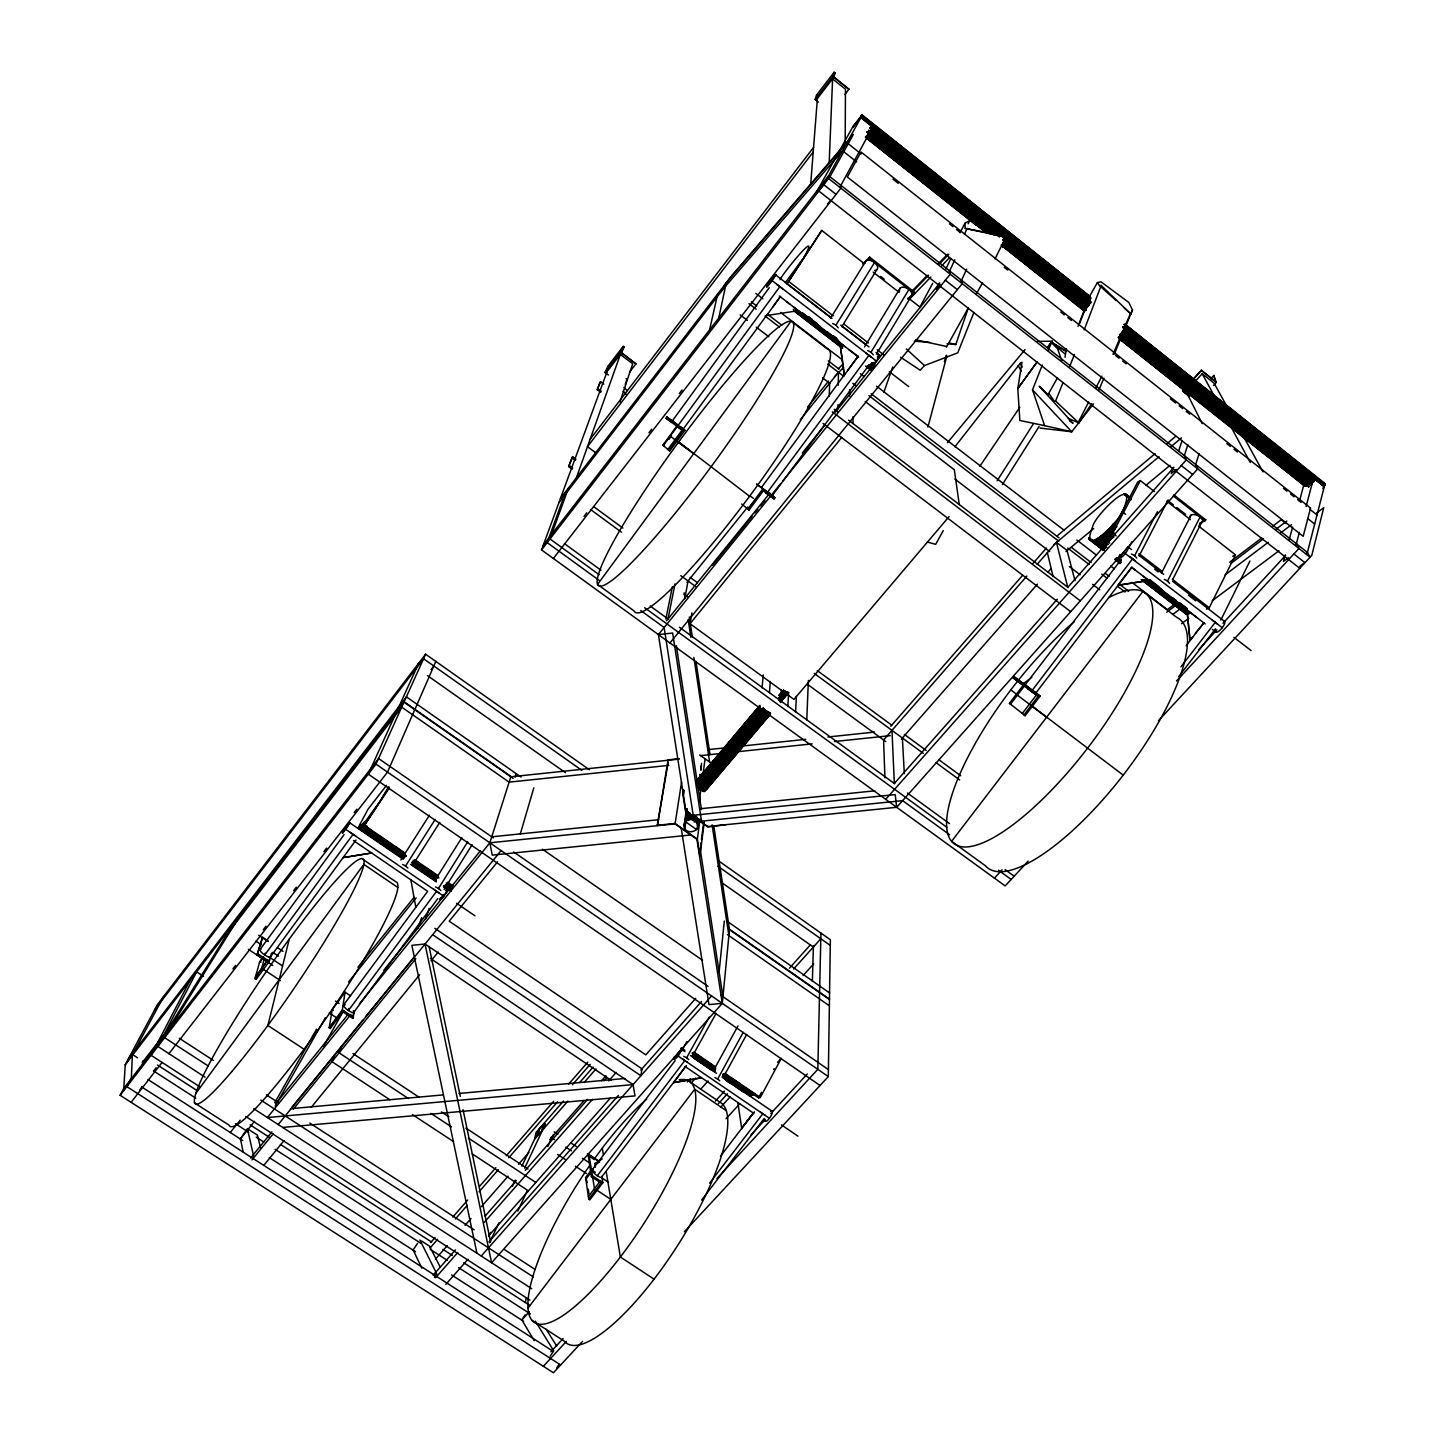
<?xml version="1.0" encoding="UTF-8"?>
<svg xmlns="http://www.w3.org/2000/svg" width="1445" height="1445" viewBox="0 0 1445 1445"><rect width="100%" height="100%" fill="white"/><g stroke="black" fill="none" stroke-linecap="round" stroke-linejoin="round"><path stroke-width="1.5" d="M1124.21 324.457L1324.794 484.599L1125.222 324.475M684.099 825.51C684.045 819.152 693.419 817.256 696.743 822.205C703.173 831.453 684.262 836.42 684.099 825.51L686.483 808.929M845.199 142.531L845.451 89.193L832.591 78.933L829.159 163.375M1123.686 508.748C1121.898 519.243 1078.295 562.575 1092.727 526.413C1094.389 516.425 1137.359 472.533 1124.156 507.827M684.388 1231.718L828.31 1076.579L830.369 939.738L718.147 860.57M840.9 185.339L840.864 188.175L553.363 558.474M837.937 408.953L837.992 404.636M838.263 385.219L838.443 372.286L800.277 419.772M142.585 1065.308L142.658 1061.082M820.941 933.091L817.816 1069.318L716.919 1178.542M812.397 981.299L813.39 945.807M829.267 396.382L829.629 383.25M1324.866 484.111L1124.246 324.186M828.653 175.712L828.545 178.476L1310.055 557.228L1307.418 552.423L828.653 175.712L543.266 545.253M806.78 719.845L808.369 680.396M795.599 711.717L796.394 696.49M787.814 706.605L788.609 693.437M819.008 188.211L818.827 191.047L1299.777 568.318M415.763 907.099L410.868 879.861M965.224 228.4L1006.244 236.276L1006.172 237.287L965.224 228.4L964.899 223.325L970.047 220.326L968.114 223.776M780.661 700.843L781.402 690.078M769.426 692.679L770.311 681.498M810.627 184.87L817.4 98.657M762.075 687.874L763.213 674.941M719.122 971.817L724.306 921.025M701.06 842.616L699.922 855.693L704.257 822.205M701.439 839.708L703.462 824.083M699.922 855.693L697.357 839.13L700.012 819.279M697.194 825.221L698.043 819.008M697.285 828.599L698.242 819.496M697.411 828.364L698.856 819.008M350.557 995.84L345.066 992.191L332.205 1009.603L329.189 1027.72L330.327 1028.461L342.7 1011.699L352.833 1018.418L353.754 1011.717M352.833 1018.418L354.531 1010.651M696.49 816.913L695.894 821.266L696.382 816.822M696.201 821.573L696.598 817.021M696.49 821.88L696.887 817.31M699.199 802.047L701.259 786.929M702.74 776.128L705.106 758.824M696.743 822.205L697.176 817.617M697.122 823.415L697.718 819.044M694.756 820.435L695.352 816.082M694.991 820.579L695.479 816.154M695.352 820.832L695.713 816.299M695.677 821.085L696.057 816.551M692.462 819.532L693.076 815.179L692.751 819.604M693.166 819.712L693.51 815.287M693.456 819.821L693.925 815.413M693.726 819.911L694.196 815.504M699.47 778.584L700.084 774.231L699.615 778.638M700.699 769.878L701.602 763.339M693.853 819.965L694.467 815.612M701.078 770.04L701.421 765.579M690.584 819.369L691.198 815.016M690.873 819.369L691.342 815.016M691.162 819.369L691.631 815.016M691.451 819.387L691.92 815.034M691.884 819.441L692.209 815.052M692.643 815.106L692.173 819.478L692.932 815.161M688.868 819.622L689.536 813.174M689.139 819.55L689.951 813.065M689.428 819.496L689.915 815.179M689.861 819.423L690.186 815.124M690.15 819.387L690.62 815.052M690.439 819.369L690.909 815.034M348.715 1008.61L348.444 1010.489L436.553 891.294M686.592 820.724L687.964 811.927M686.808 820.561L688.308 811.693L687.17 820.327M687.802 820.019L688.488 813.607M688.055 819.893L688.868 813.427M688.452 819.748L689.139 813.318M684.406 827.335L686.772 809.074M684.659 827.967L687.242 808.875M684.894 828.455L687.206 810.464M686.05 821.157L687.531 812.271M686.375 820.886L687.748 812.09M329.189 1027.72L342.357 1009.892L345.066 992.191M684.063 790.325L683.395 794.75L683.539 789.963M697.357 839.13L675.14 823.451L681.588 782.016M336.504 1020.08L336.848 1017.966L329.334 1012.999M1065.019 357.24L1066.428 348.715M330.327 1028.461L330.67 1026.329M668.186 762.382L657.331 825.691L668.06 759.853L678.861 758.715M949.13 516.533L793.955 699.416L690.024 623.716L691.902 612.879M684.804 598.609L688.055 580.962M342.971 857.68L371.889 852.947L345.192 857.318M439.948 899.494L443.669 894.473L443.633 896.135L345.825 829.43L349.798 822.638L342.447 833.241L349.853 822.855L403.209 859.287M668.023 618.948L674.996 583.943M665.874 618.966L672.34 586.851M525.402 1302.216L526.269 1297.935M1324.794 484.599L1307.021 553.941M718.743 318.026L726.311 282.66L846.951 142.73L861.094 153.929M541.658 1131.074L543.103 1124.427M724.198 287.681L724.884 284.539M538.281 1134.957L539.726 1128.292M709.585 329.875L717.695 293.895M862.159 115.13L861.654 116.25L1090.487 298.627M852.749 127.142L861.924 114.968M289.199 939.286L267.867 1025.462L304.082 1049.251M833.928 77.019L848.974 89.337L832.898 76.513L834.108 72.25L835.065 73.009L833.928 77.019L816.226 100.012M1295.966 545.253L1299.344 532.338M1306.117 506.509L1314.011 476.362M1285.183 555.006L1283.467 561.473L1288.579 557.662M1289.175 539.96L1292.607 527.064M1299.452 501.27L1304.022 484.075M927.943 426.979L946.89 355.94M263.405 956.626L259.775 961.593L254.952 978.662L256.108 979.421L269.294 961.413L271.534 953.068M254.952 978.662L267.885 959.769L255.53 976.657M261.148 970.209L264.399 958.487M264.76 954.946L265.248 953.194M256.108 979.421L257.896 973.009M267.361 961.738L257.047 954.892L262.593 937.299L268.174 941.02M257.047 954.892L262.593 937.299M520.326 833.891L533.837 787.778M944.362 361.629L946.276 355.181M1125.529 327.04L1324.433 485.773L1125.763 326.498M818.376 102.071L815.179 99.524L816.515 95.117L834.108 72.25M515.088 777.193L516.19 773.653M1195.828 464.008L1199.115 453.622M1324.631 485.249L1125.655 326.769M1184.503 455.103L1187.844 444.753M1173.322 467.349L1171.299 473.563L1176.23 469.499M1178.723 450.804L1182.1 440.472M620.031 401.818L632.693 363.743L620.357 354.477L576.429 477.699M625.251 384.533L627.004 379.24L626.064 378.536M947.017 343.802L955.759 344.524L968.15 308.453M425.516 918.677L429.147 908.363M883.798 392.48L892.721 367.012M1324.559 485.448L1125.583 326.949M417.966 927.997L421.651 917.629M568.427 488.121L550.003 538.967L599.151 574.677M342.393 833.024L346.403 826.45M565.754 491.589L547.185 542.634L599.368 580.511M1028.154 861.13L1005.16 885.911L541.55 549.913L607.008 371.817M572.166 469.155L568.644 466.554L571.913 457.776L572.672 456.783L575.941 459.203M600.759 392.281L597.255 389.662L599.874 382.582L600.56 381.679L603.829 384.117M568.644 466.554L572.672 456.783M597.255 389.662L600.56 381.679M1084.202 329.839L1101.18 285.424L1130.875 313.998L1124.282 308.02M1078.078 326.371L1086.73 303.414M1089.097 297.164L1097.405 282.552L1101.018 281.829L1128.87 302.511L1132.465 309.971L1130.875 313.998M341.67 1046.126L339.105 1052.863L408.429 1098.543M334.536 1054.904L331.935 1061.66L389.951 1099.808M1093.468 403.877L1071.756 431.766L1044.627 425.661L1032.507 389.879L1042.315 364.989M1048.04 350.485L1052.249 341.164L1037.366 341.417M973.948 312.373L957.764 352.815L924.493 365.585L920.212 370.227L900.578 357.222M1114.294 354.17L1132.465 309.971M1078.873 325.125L1084.635 310.82M1091.77 403.516L1078.855 422.933L1055.572 401.042L1062.978 382.817M1069.571 366.596L1074.502 354.44M1322.861 488.555L1324.433 485.773M621.639 352.67L635.963 363.923L620.555 352.327L623.192 346.385L624.114 347.071L621.639 352.67L606.123 372.81M1113.029 354.314L1130.712 312.915M1324.342 485.972L1125.402 327.347M1098.742 390.204L1103.926 378.193M414.769 709.639L387.513 772.118L168.866 1053.748M414.95 709.351L435.848 661.431M388.434 786.875L380.956 799.898M582.588 1341.321L553.435 1372.75L120.134 1095.292L376.007 764.17L403.968 702.107L513.101 778.385M425.607 654.206L157.613 1004.329L125.173 1064.839L404.166 701.8L425.607 654.206L589.343 769.715M608.435 375.05L605.021 372.485L607.767 366.416L623.192 346.385M1002.505 247.456L1005.07 241.767M396.652 711.608L368.294 774.159L820.056 1085.484M396.851 711.319L418.616 663.345M1324.252 486.206L1125.24 327.654M1006.244 236.276L995.009 258.854M964.429 234.289L967.157 228.382M961.033 281.414L966.687 269.131M517.78 1211.091L527.172 1190.915M547.836 1146.535L553.471 1134.433M489.584 1242.7L499.049 1222.56M524.643 1168.156L545.487 1123.831L539.906 1127.913L521.898 1166.097M949.112 272.021L954.838 259.793M488.735 1236.432L490.614 1232.422M512.415 1186.2L515.269 1180.168M939.196 283.274L936.306 289.379L940.803 284.773M945.915 269.005L950.702 258.818M774.177 1068.632L773.725 1069.535M1220.862 620.049L1249.925 561.003M1206.43 609.122L1209.248 607.767L1235.493 554.844L1198.501 525.962M434.096 1275.646L435.902 1272.106M1172.888 579.138L1201.337 523.054M1199.404 524.101L1205.78 519.857L1173.864 494.894M230.098 930.345L233.078 924.457M233.313 926.155L236.294 920.284M1167.47 581.161L1200.109 516.949M229.611 928.972L226.612 934.861L401.71 707.129L509.128 782.142L668.854 765.38M1078.512 421.904L1088.663 402.017M1095.762 388.109L1101.867 376.188M1161.473 573.123L1191.113 515.088M960.058 232.753L964.899 223.325M168.126 1031.007L164.658 1037.709L208.152 1065.922M1139.148 555.891L1168.102 499.916M1134.578 555.783L1157.427 511.729M190.09 980.306L151.057 1055.284L200.295 1087.11M982.582 282.696L976.097 294.365M1128.671 547.799L1131.796 541.821M130.465 1079.74L126.835 1086.604L560.66 1364.965M1140.34 480.589L1137.667 482.178L1110.013 534.704L1112.668 533.205L1140.34 480.589L1154.447 491.589M120.134 1095.292L123.782 1088.392L378.554 758.535L493.323 837.901M131.441 1056.674L163.664 996.418M723.186 1073.761L758.517 1097.893L761.533 1092.312M758.517 1097.893L760.305 1097.477L781.33 1058.336M920.14 306.629L932.675 283.328M840.267 186.477L873.448 125.679M717.641 1079.09L743.2 1032.398M723.313 1077.247L746.65 1034.53M713.505 1070.546L738.016 1025.896M943.278 530.586L935.674 544.332L927.401 542.074M835.318 159.058L839.762 151.075M823.686 184.653L861.635 116.268L853.236 126.04L815.179 194.461L823.686 184.653L835.987 194.316M686.574 1057.903L709.278 1017.081M692.39 1056.132L716.088 1013.451M681.444 1051.328L686.845 1041.628M1069.282 420.802L1073.039 423.277L1039.298 386.212L1048.004 394.666L1057.487 377.777M323.536 1046.324L343.44 1010.958M853.02 127.305L861.599 116.323M274.749 1102.698L316.545 1029.183M275.146 1106.111L325.269 1017.822M861.509 116.503L1090.397 298.826M946.457 347.143L968.367 307.857M726.311 282.66L721.723 290.662L842.525 150.713L856.668 161.912M908.562 298.176L907.912 299.241L915.046 292.613L869.673 257.156L862.737 263.983L863.387 262.918M876.374 354.188L911.163 296.478M870.92 352.363L908.959 289.433M864.489 346.945L900.271 287.97M861.166 117.063L1090.054 299.512M841.821 326.66L876.844 269.673M835.842 325.306L874.514 262.52M830.658 318.045L865.862 261.111M869.673 257.156L869.023 258.221L914.414 293.696M803.691 257.589C823.054 223.776 781.51 274.839 780.101 279.662M438.413 888.567L467.71 841.821M444.139 889.47L472.136 844.693M434.909 880.511L461.858 837.612M860.913 117.46L1089.945 299.729M831.001 317.774L787.055 283.852L821.735 230.405L864.056 263.442M1002.36 484.581L1039.081 426.51M412.548 865.23L439.768 822.368M787.055 283.852L821.735 230.405M400.879 859.956L429.418 815.233M405.503 866.097L435.198 819.405M997.14 480.788L1033.175 424.144M803.131 258.474L785.285 282.75M389.229 787.2L363.67 826.486L389.03 788.392M380.378 800.801L366.037 820.525L358.053 827.985L401.006 857.102M556.74 1367.927L559.089 1364.405M550.184 1356.187L553.724 1350.894L535.336 1321.127M525.131 1314.932L521.808 1319.863L534.235 1340.671M417.623 1243.26L413.125 1249.907L421.85 1268.222M979.836 466.283L1019.773 407.346M434.403 1277.452L436.805 1273.912L419.881 1239.936M139.713 1090.09L142.242 1086.477M770.311 280.601C756.241 303.089 788.464 258.98 770.311 280.601L772.172 280.691L876.501 361.124L875.273 360.835M1037.131 361.81L1017.804 388.56L1019.845 420.459L1044.627 425.661M1047.444 347.541L1051.31 342.176L1066.121 351.334L1051.328 342.176L1057.632 348.877L1061.732 360.636M1036.354 363.038L1017.804 388.56L1021.958 362.207L1020.387 363.201L954.928 446.758M1048.275 346.619L1052.249 341.164M259.937 949.672L344.073 834.632M264.742 955L353.05 834.343M259.414 962.876L263.044 957.909M270.558 956.716L355.976 840.051M666.019 418.201L666.904 416.991L684.93 430.303L669.757 450.984L668.529 450.081L682.799 430.628L666.019 418.201L671.78 422.392L672.684 421.145M766.952 286.489L775.531 274.785L831.941 318.334M672.322 420.91L769.264 287.663M669.757 450.984L662.876 445.168L676.748 426.239L682.799 430.628M663.291 445.53L677.217 426.564M776.904 284.43L779.866 286.616L678.193 425.282L671.871 420.567M668.981 439.334L671.455 435.975M667.861 449.503L682.094 430.104M195.581 1093.72L363.851 864.363L397.79 887.429M680.956 427.359L683.214 429.057L767.241 314.54M772.569 307.279L780.571 296.37M343.495 1005.142L427.666 891.312L353.447 840.557M331.7 1024.938L333.723 1022.193M334.734 1020.82L336.848 1017.966M353.935 1012.078L437.817 898.609M761.389 487.561L844.891 374.111M847.547 370.516L858.204 356.156M844.313 375.104L839.906 342.736L844.313 375.104L858.041 356.554L848.847 349.618M762.978 488.699L747.842 509.146L749.034 510.049L763.267 490.83L762.31 490.126L774.087 498.922L774.99 497.694L756.494 483.985L761.551 487.796M748.131 509.29L752.809 502.968M766.572 491.553L765.687 492.745L774.087 498.922M767.566 492.149L868.951 355.307L866.007 353.122M869.294 364.7L772.226 495.653L770.221 494.154M870.992 366.596L874.189 362.28M877.404 357.963L879.535 355.073L876.013 352.345M601.842 1176.338L602.854 1182.714L589.795 1199.892L588.729 1199.187L601.012 1183.04L591.384 1176.645L588.241 1155.512L589 1154.501L599.458 1161.455M673.822 1058.842L681.191 1049.124L684.912 1051.671M588.729 1199.187L585.64 1177.585L591.637 1169.673M675.176 1060.594L591.98 1170.143L595.286 1172.328M585.875 1179.21L591.89 1171.299M591.384 1176.645L592.161 1175.616L602.854 1182.714M597.309 1175.742L684.804 1060.612M686.447 1065.525L601.897 1176.718A6.177 1.662 38 0 1 595.376 1174.315A6.177 1.662 38 0 1 593.191 1169.475M673.713 1082.576L701.403 1077.825L673.713 1082.576L685.418 1066.573M588.368 1196.641L600.614 1180.529M527.931 1308.177L694.72 1089.241L726.402 1110.79M1025.137 715.708L1009.423 703.318L1023.15 685.345L1013.18 677.886L1014.065 676.73L1040.147 696.075L1025.137 715.708L1023.999 714.86L1038.106 696.4L1027.883 688.759L1028.786 687.585M1119.441 557.914L1127.913 546.806L1131.489 549.552M1024.27 686.176L1010.525 704.185L1009.423 703.318M1026.618 686.032L1025.155 684.912L1121.501 559.125M1129.827 556.542L1132.717 558.673L1032.272 690.222L1025.39 685.074M1040.147 696.075L1035.144 692.39L1035.902 692.95L1131.977 567.199M1118.412 585.297L1148.811 580.457L1118.015 585.117L1131.598 567.325L1134.957 569.908M1022.283 713.487L1036.336 695.099M590.102 439.334L813.571 147.39M154.489 1010.127L423.566 658.757L581.829 770.311M813.21 152.014L587.483 446.686L596.333 453.224M742.911 1126.594L753.405 1112.903L741.592 1128.31M720.423 1156.271L754.434 1111.873M709.603 1183.184L762.797 1113.788M701.602 1200.091L764.17 1118.52M611.253 363.761L615.118 358.757M617.683 355.416L624.114 347.071M832.356 76.531L835.065 73.009M605.021 372.485L620.555 352.327M815.179 99.524L832.898 76.513M128.551 1058.535L406.406 696.833L520.995 777.013M560.443 498.489L732.091 275.164L853.327 134.457L830.171 176.38L541.55 549.913M558.926 502.643L725.643 285.803M431.098 669.595L433.861 666.019M1189.994 640.316L1186.959 609.953L1189.994 640.316L1192.703 636.793M1195.412 633.271L1203.992 622.939M1186.11 645.77L1203.884 622.687M142.314 1062.527L162.978 1035.776M1180.98 666.813L1215.281 622.325L1212.409 620.194M1178.632 676.712L1215.552 628.828M629.478 372.268L636.107 363.544M844.873 94.629L849.046 89.084M153.477 1071.197L156.168 1067.747M232.916 968.872L235.679 965.314M263.225 929.803L265.988 926.245M293.552 890.734L296.297 887.194M323.861 851.683L326.606 848.125M354.17 812.614L356.915 809.074M584.015 516.389L586.778 512.831M648.931 432.741L651.695 429.183M679.313 393.582L682.076 390.024M131.116 1102.318L162.093 1062.418M357.908 967.229L414.029 897.345M807.538 407.255L828.599 381.028M348.498 982.058L416.124 897.887M230.261 1132.501L240.159 1120.182M686.971 582.317L747.733 506.996M240.322 1138.967L254.483 1121.428M339.485 1016.16L343.747 1010.886M275.959 1103.51L348.371 1014.029M383.864 970.173L480.39 850.852M666.542 620.79L769.878 493.07M802.427 452.845L825.077 424.848M835.282 412.222L939.72 283.148M712.403 565.428L752.104 516.371M754.94 512.867L757.776 509.362M760.612 505.858L764.857 500.602M350.99 1014.3L267.379 1117.545L633.073 1084.599L635.041 1095.906L282.696 1127.443M359.48 1003.787L489.855 842.796L510.826 776.796L679.294 759.077M1195.665 464.495L1197.706 468.848L896.695 807.303L707.869 826.522L685.923 810.988L658.414 634.608L780.246 484.147M783.082 480.661L950.25 274.207L949.636 270.901M250.617 1158.059L271.895 1131.905M291.764 1107.484L362.695 1020.278M365.531 1016.792L413.758 957.493M278.217 1124.553L501.09 850.563M669.956 642.971L962.244 283.653L961.557 280.276M251.954 1159.938L273.322 1133.675M293.263 1109.182L415.799 958.649M690.024 623.716L841.694 437.474M497.568 861.834L449.196 921.206L645.807 1054.868L695.659 998.387M264.056 1165.049L284.033 1140.611M311.145 1107.448L419.628 974.779M431.043 960.817L438.196 952.092M947.432 442.694L1025.047 349.6M697.736 779.144L759.907 705.359L696.978 780.372M697.176 780.336L759.618 706.244M697.592 780.336L759.673 706.587M697.863 780.806L760.052 706.984M696.526 782.775L759.944 707.273M696.707 783.136L760.07 707.526M696.869 783.407L760.269 707.887M696.978 783.605L760.449 708.158M697.176 783.876L760.576 708.339M697.375 784.183L760.774 708.628M697.52 784.382L761.009 708.917M697.754 784.671L761.154 709.116M697.917 784.87L761.497 709.513M696.562 786.676L763.123 707.996M696.743 786.875L763.303 708.194M696.923 787.073L763.574 708.483M697.194 787.38L763.773 708.682M697.393 787.579L763.971 708.881M699.037 786.062L764.188 709.08M699.236 786.261L764.387 709.278M697.989 788.157L764.604 709.477M698.206 788.338L764.82 709.658M698.423 788.536L765.146 709.947M698.748 788.807L765.38 710.127M698.965 788.988L765.597 710.308M700.644 787.453L765.832 710.488M699.416 789.331L764.604 712.367M779.072 695.244L783.407 690.114M699.633 789.494L766.284 710.832M779.18 695.334L783.642 690.277M699.868 789.656L766.5 710.994M779.415 695.497L783.858 690.439M700.084 789.819L766.843 711.229M779.632 695.659L784.202 690.674M700.428 790.036L767.078 711.373M779.975 695.894L784.436 690.836M700.662 790.18L767.313 711.518M784.653 690.981L778.873 697.827L784.888 691.125M700.879 790.307L767.53 711.662M701.114 790.451L767.873 711.861M779.216 698.025L785.213 691.324M702.884 788.916L768.09 711.97M779.541 698.224L785.448 691.451M703.101 789.024L768.415 712.15M779.758 698.35L785.773 691.613M703.426 789.187L768.614 712.259M780.083 698.513L785.972 691.721M768.939 712.403L702.306 791.047L769.228 712.529M778.945 700.373L784.834 693.582M779.162 700.464L785.141 693.708M702.812 791.228L769.517 712.638M779.451 700.59L786.875 692.119M703.101 791.336L769.896 712.764M779.74 700.699L787.236 692.245M703.462 791.427L770.149 712.837M780.101 700.825L787.507 692.318M703.733 791.481L769.101 714.625M780.481 701.186L787.904 692.408M704.13 791.517L769.462 714.643M780.571 701.529L788.266 692.426M704.492 791.517L770.492 713.83M780.589 701.891L788.771 692.354L780.3 702.487M706.461 789.674L770.384 714.227M430.61 1242.592L435.053 1237.48M452.845 1217.051L467.674 1200.018M479.541 1186.399L495.852 1167.686M506.238 1155.765L553.688 1101.289M568.517 1084.256L587.79 1062.129M430.158 1247.884L437.564 1239.395M455.338 1219.002L467.205 1205.401M479.054 1191.8L498.326 1169.709M508.694 1157.824L557.607 1101.74M572.419 1084.743L590.21 1064.351M563.478 1101.09L536.077 1132.465L534.614 1139.148L567.867 1101.108M579.806 1082.377L593.172 1067.078M890.806 726.239L1022.699 575.218M1033.067 563.351L1046.397 548.07M584.123 1082.504L595.972 1068.957M1026.871 576.067L883.581 739.966L884.936 777.862M1037.203 564.254L1056.403 542.29L1067.024 550.419L1075.008 580.691M435.378 1259.227L447.264 1245.662M465.073 1225.324L470.998 1218.532M481.384 1206.665L508.098 1176.158M518.502 1164.291L528.888 1152.424M827.443 204.052L830.297 200.819M549.642 1139.834L583.726 1101.018M601.499 1080.77L605.943 1075.694M901.373 739.136L1037.438 584.123M1047.788 572.328L1050.75 568.951M433.121 1275.267L455.41 1249.889M485.123 1216.058L516.317 1180.547M525.221 1170.396L587.609 1099.374M603.956 1080.77L606.918 1077.374M435.541 1277.777L457.758 1252.526M484.4 1222.235L592.468 1099.338M608.76 1080.806L616.166 1072.389M445.819 1284.388L468.072 1259.209M488.825 1235.692L610.422 1098.019M488.988 1241.761L618.496 1095.346M640.839 1070.095L701.493 1001.511M894.455 783.334L1057.325 599.187M1173.882 467.403L1067.783 587.356L1056.403 542.29M481.239 1256.03L711.572 995.948M885.695 799.338L1186.309 459.889L1184.34 455.59M687.386 1081.926L690.385 1078.584M789.422 968.204L810.428 944.795M691.216 1083.027L695.731 1077.988M793.684 968.945L820.814 938.762M700.518 1089.367L708.05 1081.005M803.131 975.556L813.679 963.851M715.383 1101.144L724.469 1091.138M521.753 1320.116L529.322 1311.789M718.328 1103.763L727.413 1093.775M721.001 1106.888L730.086 1096.918M1192.685 379.728L1201.391 370.209L1215.335 381.335L1213.818 375.411L1210.928 378.554M1192.775 380.107L1201.391 370.209M726.04 1118.773L739.677 1103.854M777.536 1062.4L780.571 1059.077M1196.334 380.143L1202.222 373.713L1214.089 383.178L1228.214 408.809M1213.421 385.58L1216.329 382.419L1213.818 375.411M550.906 1351.779L563.116 1338.54M751.021 1134.957L764.712 1120.11M770.799 1113.517L807.321 1073.924M1198.519 649.816L1216.871 629.93M1222.976 623.283L1285.671 555.332M543.356 1366.302L566.332 1341.43M994.431 878.126L1002.089 869.854M1176.537 681.01L1298.947 548.486L1296.364 543.735M1158.384 720.748L1311.789 555.368L1323.746 507.665L1316.539 513.101M911.596 291.565L927.238 275.327M938.184 263.965L947.559 254.212M838.479 368.71L843.139 363.869M913.041 291.33L928.575 275.218M939.431 263.929L948.751 254.266M834.361 376.946L843.699 367.265M909.049 299.603L930.833 277.043M941.725 265.754L949.509 257.698M386.483 785.394L368.114 809.074L358.017 827.931M910.187 296.785L915.046 292.613M1056.801 536.167L1155.061 453.676M1167.126 443.543L1175.742 436.318M1053.604 544.837L1159.016 456.674M1171.118 446.559L1181.486 437.871M1065.94 551.52L1093.702 528.545M1145.759 485.448L1170.053 465.326M1272.72 526.215L1281.245 519.712L1286.05 523.505M1174.532 604.209L1167.416 609.627L1131.923 582.371M1229.731 562.249L1261.792 537.883M1166.693 612.265L1175.652 605.455M1231.212 563.261L1263.49 538.768M1276.025 529.249L1286.791 521.085M1172.925 614.342L1180.113 608.923M1225.053 574.947L1268.186 542.345M1280.776 532.826L1291.559 524.679M359.39 827.57L404.148 857.716M1181.54 623.698L1188.765 618.297M1212.21 600.759L1278.951 550.798M1023.349 683.63L1031.766 677.38M1299.669 566.35L1304.817 562.575L1293.708 553.85M755.031 1093.468L749.305 1096.051M359.137 827.75L403.841 857.915M595.485 1167.126L594.925 1163.478L602.24 1158.872M599.639 1161.87L595.972 1164.164L594.925 1163.478M1048.004 394.666L1049.251 393.961L1054.128 400.969L1055.572 401.042M1199.946 523.018L1205.78 519.857M1232.675 556.271L1235.493 554.844M1322.879 483.1L1324.848 483.768M1183.401 610.386L1184.846 613.457L1188.603 613.962L1144.53 580.041M658.414 634.608L672.666 633.036L701.674 822.133M707.996 749.63L725.769 747.769M741.321 746.126L805.714 739.334M827.931 736.986L874.568 732.073M700.59 755.609L720.694 753.495M738.539 751.617L812.198 743.868M834.524 741.52L890.337 735.649M699.705 808.803L874.749 790.83M692.155 815.395L895.196 794.587L896.695 807.303M491.752 836.818L658.794 819.712M656.807 825.312L675.14 823.451M690.746 834.975L492.239 855.133L489.855 842.796L675.014 823.885L696.923 839.346L722.301 1003.354L491.607 1262.749L425.047 944.037L411.861 945.319L476.94 1253.248M1097.405 282.552L1099.501 285.586L1101.18 285.424M290.499 1108.712L443.236 1094.895M458.968 1093.468L625.179 1078.458M914.233 341.128L929.532 342.375M780.174 296.749L766.627 315.534L798.29 310.693M1040.021 428.081L1071.756 431.784L1032.507 389.879M915.769 339.792L946.294 346.403M949.546 342.989L955.759 344.524M1068.234 418.382L1078.855 422.933M1123.686 552.351L1222.271 627.726M761.045 487.308L769.95 493.973M147.932 1079.505L242.814 1140.575M269.384 1157.662L415.492 1251.713M451.544 1274.924L523.65 1321.326M141.809 1087.037L552.586 1350.967M245.758 1116.497L529.9 1300.121M157.487 1065.037L197.188 1090.668M250.129 1124.86L269.023 1137.052M280.366 1144.386L431.603 1242.05M442.947 1249.365L452.411 1255.47M463.737 1262.785L529.918 1305.521M134.114 1055.572L137.528 1057.776M249.064 1129.737L257.409 1135.12L260.606 1148.016M421.507 1240.984L429.562 1246.186L440.255 1267.157M154.127 1071.305L195.725 1098.128M235.445 1123.74L248.685 1132.266M256.235 1137.143L263.803 1142.02M275.146 1149.335L420.748 1243.224M430.195 1249.329L447.209 1260.293M458.553 1267.608L530.405 1313.957M194.371 1102.806L228.996 1125.095A147.823 18.604 -55.7 0 0 326.714 1017.424A147.823 18.604 -55.7 0 0 395.822 881.757L362.406 859.034M531.886 1320.26L564.2 1341.086A142.892 40.695 -57.5 0 0 675.79 1248.335A142.892 40.695 -57.5 0 0 719.556 1101.939L688.326 1080.697M205.027 1077.157L157.884 1046.433L196.61 971.817L203.546 976.368M253.76 1108.712L531.742 1288.723M179.361 1038.323L213.463 1060.467M266.368 1094.84L278.668 1102.842M309.808 1123.072L474.177 1229.876M504.395 1249.528L534.632 1269.162M260.732 1100.042L533.368 1276.965M412.403 1114.583L453.585 1141.64M472.298 1153.941L528.437 1190.861M654.043 1279.132L620.357 1257.005L606.196 1171.624M352.959 1053.568L418.815 1097.026M441.411 1111.909L448.925 1116.877M465.868 1128.057L527.967 1169.023M430.917 1113.354L451.526 1126.919M468.379 1138.046L535.842 1182.48M259.775 961.593L260.895 962.334M332.205 1009.603L333.307 1010.326M585.64 1177.585L587.32 1182.588M261.708 968.204L280.493 980.649M596.333 1189.813L611.109 1199.603M258.727 935.222L268.084 941.454M277.44 947.667L283.057 951.406M554.194 1131.814L557.896 1134.271M570.829 1142.887L576.374 1146.571M587.465 1153.959L596.713 1160.1M588.241 1155.512L594.509 1159.685M255.873 941.147L261.509 944.904M272.798 952.399L278.433 956.138M550.942 1137.251L554.663 1139.726M565.808 1147.131L571.389 1150.834M582.534 1158.24L589.957 1163.171M269.149 957.042L282.046 965.603M335.457 1001.06L339.123 1003.498M601.192 1177.476L608.652 1182.425M257.842 953.808L269.294 961.413M342.357 1009.892L353.628 1017.352M248.377 949.311L262.286 958.541M267.126 961.738L272.744 965.477M557.607 1154.392L565.103 1159.378M575.435 1166.223L586.562 1173.611M430.411 958.432L611.145 1080.372M432.651 934.698L640.912 1075.748L641.959 1068.812L434.819 928.34M425.047 944.037L633.073 1084.599M456.584 903.288L475.026 915.877M781.456 1124.896L797.947 1136.149M769.426 1118.304L678.066 1056.006L677.506 1053.983M684.984 1066.446L753.784 1113.336M363.327 823.704L367.048 826.233M362.839 824.246L405.304 853.254M416.341 860.805L438.431 875.905M447.625 882.191L453.134 885.966M362.605 824.499L371.889 830.857M379.312 835.933L386.736 841.008M394.178 846.084L401.602 851.159M414.607 860.046L418.309 862.593M425.751 867.668L433.175 872.744M362.37 824.752L390.222 843.79M393.943 846.337L405.07 853.941M414.372 860.299L419.935 864.11M425.498 867.903L434.782 874.261M362.135 825.005L404.853 854.194M414.119 860.534L436.408 875.76M447.553 883.365L451.255 885.911M361.918 825.221L405.919 855.368M413.252 860.389L438.973 877.964M446.324 882.985L451.833 886.742M695.117 1052.935L715.618 1066.934M724.92 1073.31L760.305 1097.477M361.702 825.456L406.244 855.892M413.667 860.967L437.799 877.458M447.083 883.816L450.786 886.345M693.528 1052.267L700.915 1057.306M704.618 1059.835L711.988 1064.875M732.29 1078.747L739.677 1083.804M745.223 1087.579L754.453 1093.883M361.485 825.673L406.027 856.108M413.451 861.184L437.582 877.675M446.848 884.015L452.429 887.808M693.257 1052.466L700.644 1057.505M704.329 1060.034L715.401 1067.602M724.631 1073.906L728.316 1076.435M732.019 1078.945L741.249 1085.249M744.934 1087.778L754.164 1094.082M361.286 825.872L405.81 856.307M413.234 861.383L437.365 877.874M446.631 884.214L452.195 888.007M692.986 1052.664L715.13 1067.783M724.342 1074.087L753.875 1094.28M405.611 856.506L360.889 826.269L403.354 855.603M412.818 861.762L437.149 878.054M446.216 884.575L451.978 888.187M692.715 1052.845L715.763 1068.668M412.62 861.924L436.733 878.397M451.562 888.549L445.999 884.737L451.364 888.693M692.444 1053.026L714.571 1068.144M723.801 1074.448L753.315 1094.624M360.509 826.63L403.155 855.765M412.439 862.087L436.534 878.56M692.173 1053.188L714.3 1068.307M723.53 1074.61L753.044 1094.786M360.329 826.793L402.974 855.91M412.24 862.25L436.336 878.704M445.62 885.044L451.165 888.838M693.763 1054.615L714.047 1068.469M723.259 1074.773L752.773 1094.931M360.004 827.082L404.654 857.337M411.879 862.52L436.155 878.849M445.241 885.315L450.984 888.982M693.51 1054.76L713.794 1068.614M723.006 1074.917L752.502 1095.075M359.841 827.208L404.311 857.589M411.717 862.647L435.794 879.102M445.06 885.442L450.623 889.235M693.257 1054.904L715.383 1070.022M722.753 1075.044L752.249 1095.202M413.252 864.146L435.631 879.228M444.897 885.55L450.461 889.343M692.769 1055.157L715.13 1070.149M722.5 1075.17L751.996 1095.328M412.945 864.327L435.306 879.427M446.27 887.085L450.136 889.542M692.534 1055.265L714.643 1070.366M723.855 1076.669L751.49 1095.545M358.884 827.895L403.552 858.095M412.548 864.543L435.017 879.571M443.994 886.02L449.828 889.686M681.245 1047.824L684.93 1050.334M692.065 1055.464L714.408 1070.474M723.385 1076.85L751.255 1095.635M358.577 828.039L401.331 857.011M412.204 864.652L436.48 881.016M443.633 886.128L451.039 891.168M693.69 1056.801L713.938 1070.637M723.15 1076.922L750.786 1095.798M411.626 864.598L436.137 881.089M443.434 886.146L450.93 891.186M693.257 1056.945L715.347 1072.027M722.717 1077.067L750.551 1095.87M692.859 1057.036L715.149 1072.082M722.5 1077.103L748.275 1094.714M410.579 864.327L436.336 881.92M443.705 886.941L447.372 889.452M690.493 1055.482L716.521 1073.256M722.103 1077.067L772.298 1111.349M694.124 1058.372L710.669 1069.679M725.39 1079.722L743.778 1092.294M726.69 1080.95L730.375 1083.461M513.679 851.99L708.068 986.393M721.037 995.352L828.4 1069.607M376.007 764.17L828.31 1076.579M542.417 849.208L702.559 960.311M727.991 921.838L829.629 992.968M404.166 701.8L511.44 776.796M729.671 929.352L829.538 999.163M729.508 929.659L829.376 999.47M727.485 934.644L829.285 1005.738M427.557 675.682L565.447 772.678M721.705 882.588L813.625 947.252M685.49 821.735L696.598 829.593M718.02 866.314L830.279 945.427M725.625 824.716L707.743 826.973L685.49 811.205L682.871 794.371M699.687 754.958L710.506 762.689M680.36 427.016L684.93 430.303M564.453 543.645L600.939 570.179M650.214 605.997L668.457 619.255M679.403 627.22L894.69 783.75M907.46 793.052L949.419 823.56M644.669 607.749L946.836 827.262M1005.07 869.583L1014.173 876.194M640.767 610.549L664.158 627.527L694.232 821.916L902.619 800.638L949.654 834.777M998.513 870.251L1011.175 879.445M771.63 495.238L774.99 497.694M1035.902 692.95L1033.59 691.198M684.226 594.238L687.874 596.893M807.737 684.515L885.821 741.592M593.841 506.761L622.903 528.075M690.114 577.332L697.375 582.66M817.238 670.552L891.709 725.137M904.426 734.457L926.209 750.443M938.925 759.763L960.726 775.748M590.571 509.543L621.476 532.193M680.794 575.652L696.02 586.814M814.203 673.388L923.283 753.315M936.017 762.635L959.661 779.957M571.913 457.776L575.399 460.359M569.402 465.561L572.726 468.017M1013.18 677.886L1038.106 696.4M662.876 445.168L664.068 446.053M679.818 426.528L681.083 427.485M675.61 440.057L688.109 449.377M1031.64 705.81L1035.198 708.465M674.978 439.804L694.593 454.452M749.865 495.707L753.441 498.38M1047.029 717.533L1016.287 694.341M749.558 496.267L678.716 441.917M1123.198 775.116L1032.29 706.262M597.941 388.759L601.246 391.216M607.767 366.416L608.688 367.102M666.904 416.991L672.015 420.82M1014.065 676.73L1024.451 684.46M823.036 423.457L1070.691 611.668M834.253 409.242L837.829 411.951M848.54 420.134L1068.289 587.663M832.374 411.897L1080.318 600.831M865.248 401.529L954.332 469.751L959.281 504.558M740.219 314.865L747.372 320.338M756.331 327.184L768.848 336.757M822.512 377.813L829.665 383.286M954.874 479.036L1049.684 551.557M1069.372 566.603L1080.101 574.803M1092.619 584.376L1099.771 589.849M1010.796 689.843L1016.178 693.943M755.825 293.389L762.906 298.844M780.607 312.445L842.579 360.04M860.443 373.785L864.038 376.531M876.555 386.158L1064.441 530.514M1076.94 540.105L1096.448 555.115M1110.645 566.006L1114.185 568.734M751.364 301.879L756.728 305.997M767.458 314.215L781.763 325.197M828.256 360.871L838.985 369.089M871.172 393.781L1058.968 537.829M1071.486 547.438L1091.156 562.52M1105.461 573.502L1109.037 576.248M1119.767 584.484L1128.708 591.33M748.925 303.649L756.096 309.14M765.037 316.003L779.379 327.003M827.714 364.068L843.844 376.423M852.803 383.286L856.379 386.032M868.915 395.641L1058.733 541.189M1067.692 548.052L1089.187 564.525M1101.722 574.135L1107.087 578.253M1117.834 586.489L1125.005 591.98M1106.003 531.85L1113.589 537.468M1154.663 569.167L1158.222 571.913M1188.585 595.34L1195.719 600.849M1105.588 532.23L1112.686 537.703M1105.19 532.609L1112.289 538.082M1104.793 532.988L1111.873 538.461M1104.377 533.368L1111.476 538.84M1103.98 533.729L1111.079 539.202M1103.583 534.072L1110.681 539.545M1103.185 534.433L1110.284 539.888M1102.806 534.758L1109.886 540.231M1102.409 535.102L1109.489 540.556M1102.011 535.427L1109.11 540.882M889.325 371.69L908.67 386.592M1233.885 637.317L1251.099 650.593M1101.632 535.734L1108.712 541.207M1101.253 536.041L1108.333 541.514M1100.873 536.348L1109.724 543.176M1100.494 536.637L1107.574 542.092M1100.133 536.926L1107.213 542.381M1099.753 537.197L1106.834 542.652M1099.392 537.45L1108.243 544.277M872.076 362.839L875.616 365.567M1099.031 537.721L1107.881 544.53M871.787 363.11L875.327 365.838M1098.67 537.955L1105.75 543.41M871.498 363.363L875.02 366.091M1098.326 538.19L1105.389 543.645M871.209 363.616L874.731 366.344M1097.965 538.425L1106.816 545.235M1097.64 538.642L1106.473 545.451M1097.297 538.859L1106.129 545.668M808.514 316.636L812.036 319.363M833.259 335.71L836.781 338.419M870.378 364.284L873.9 367.012M1096.954 539.057L1105.804 545.867M1149.985 579.897L1158.818 586.688M1180.023 603.035L1187.086 608.471M808.261 316.87L817.093 323.662M832.988 335.926L836.529 338.636M870.107 364.501L873.629 367.229M802.716 312.987L820.381 326.606M827.443 332.043L838.046 340.207M869.836 364.7L873.376 367.409M1096.629 539.238L1105.461 546.047M1149.642 580.059L1162.015 589.596M1172.618 597.76L1176.14 600.47M1179.68 603.197L1186.742 608.634M802.463 313.204L839.563 341.761M869.583 364.881L873.123 367.608M1096.303 539.418L1106.906 547.583M1149.299 580.24L1186.399 608.815M779.288 295.99L858.655 357.096M869.348 365.061L872.87 367.789M1095.996 539.599L1104.829 546.391M1131.959 567.542L1205.184 623.915M1212.319 629.424L1215.895 632.169M786.766 301.824L790.072 304.353M793.359 306.9L845.271 346.854M869.113 365.224L872.635 367.951M1095.671 539.762L1104.504 546.553M1143.356 576.374L1148.396 580.258M1148.649 580.547L1196.912 617.611M796.285 309.826L840.629 343.639M868.644 365.531L872.401 368.096M1095.364 539.906L1104.197 546.698M1148.341 580.691L1188.946 611.957M796.087 309.971L840.195 343.928M868.427 365.675L871.949 368.385M1095.075 540.051L1103.89 546.842M1148.034 580.818L1188.621 612.084M795.888 310.115L839.997 344.073M868.21 365.802L871.732 368.511M1094.768 540.177L1105.371 548.341M1117.726 557.842L1121.248 560.57M1145.957 579.589L1188.314 612.192M867.813 366.018L871.534 368.638M1094.497 540.304L1105.082 548.45M1117.418 557.969L1120.959 560.678M1145.65 579.698L1188.007 612.301M867.614 366.109L871.136 368.836L867.253 366.271M1094.208 540.412L1104.793 548.558M1117.148 558.059L1120.67 560.786M1145.361 579.788L1187.7 612.391M793.251 309.32L842.579 347.288M1093.666 540.611L1104.504 548.666M1116.588 558.258L1120.381 560.877M1144.801 579.969L1189.163 613.818M794.714 310.82L842.417 347.36M866.928 366.398L870.612 369.053M1093.395 540.683L1103.98 548.829M1116.317 558.33L1119.839 561.039M794.335 310.964L842.001 347.721M866.476 366.488L870.287 369.143M1088.916 537.666L1092.474 540.412M1092.89 540.809L1103.709 548.901M1115.793 558.456L1121.338 562.466M1143.988 580.149L1188.314 614.017M793.829 310.747L842.598 348.462M865.429 366.091L871.389 370.552M1088.916 537.901L1103.221 549.01M1115.558 558.492L1120.832 562.557M1143.736 580.186L1187.79 614.089M1088.952 538.371L1102.987 549.046M1116.841 559.901L1120.597 562.593M1142.471 579.553L1187.519 614.107M1088.988 538.588L1104.07 550.437M1115.793 559.396L1120.128 562.629M1142.525 579.788L1187.031 614.107M1089.133 539.184L1103.854 550.437M1115.775 559.883L1119.694 562.629M1142.164 580.186L1186.562 614.089M1089.259 539.545L1103.276 550.364M1114.565 559.269L1120.038 563.532M1141.171 579.589L1185.93 613.962M1113.318 523.903L1116.859 526.648M1112.921 524.372L1116.461 527.118M1112.126 525.33L1115.666 528.075M1111.711 525.781L1115.269 528.527M1111.313 526.251L1114.854 528.996M1110.898 526.721L1114.456 529.448M1110.501 527.172L1114.041 529.918M1110.085 527.624L1113.643 530.369M1109.688 528.057L1113.228 530.803M1109.272 528.509L1112.831 531.254M789.169 281.811L833.205 315.805M843.772 323.969L868.427 343.007M877.223 349.816L884.268 355.253M1108.857 528.942L1114.185 533.06M1108.459 529.376L1112 532.121M1112.668 533.205L1116.19 535.914M1139.003 553.543L1161.834 571.172M1172.365 579.301L1209.248 607.767M1108.044 529.809L1111.584 532.537M1107.629 530.225L1111.187 532.97M840.755 325.143L868.969 346.908M1107.231 530.64L1112.542 534.74M1138.624 555.079L1163.622 574.369M1172.563 581.251L1224.33 621.224M841.55 325.92L866.169 344.921M876.718 353.068L880.222 355.777M1106.816 531.038L1113.914 536.529M1106.4 531.453L1113.499 536.926M1122.079 511.584L1125.619 514.348M1126.07 494.172L1131.507 498.326M1125.384 493.973L1131.182 498.2M1124.987 493.955L1130.983 498.633M1124.553 493.955L1131.074 499.049M1124.102 494.009L1131.146 499.5M1123.632 494.1L1131.146 499.735M1173.304 495.996L1205.238 520.941M880.764 276.483L884.232 279.192M908.164 297.869L920.501 307.496M1169.746 502.011L1173.286 504.775M1176.808 507.538L1185.641 514.42M873.159 272.112L899.223 292.45M1166.765 501.216L1190.391 519.64M755.211 499.699L756.15 500.44M945.283 280.167L957.276 289.596M1181.161 465.453L1192.54 474.393M868.951 355.307L871.57 357.403M779.866 286.616L782.576 288.801M1215.281 622.325L1217.575 624.186M1132.717 558.673L1135.084 560.588M892.902 179.108L898.194 183.316M949.437 223.903L952.977 226.702M956.518 229.502L960.04 232.302M1004.221 267.289L1007.761 270.07M1060.774 312.066L1064.315 314.865M1067.837 317.665L1071.377 320.465M1115.558 355.452L1119.08 358.252M1122.62 361.051L1126.161 363.851M1170.342 398.82L1175.634 403.029M1179.174 405.828L1182.714 408.628M1186.237 411.428L1189.777 414.227M1226.877 443.615L1230.418 446.415M1233.958 449.214L1237.48 452.014M1283.431 488.392L1286.971 491.192M1290.493 493.991L1294.034 496.791M1297.574 499.591L1301.096 502.39M1309.947 509.381L1317.009 514.98M1307.617 518.466L1314.679 524.065M1090.361 298.916L861.401 116.684L1090.216 299.205M860.841 117.569L1089.765 300.054M871.209 126.311L1089.62 300.289M872.816 127.937L1089.494 300.524M1123.036 327.04L1315.04 479.993M872.672 128.171L1091.101 302.149M1122.891 327.274L1314.896 480.228M872.509 128.406L1090.957 302.384M1122.747 327.509L1314.769 480.462M870.576 127.25L1090.794 302.637M1124.354 329.153L1314.625 480.697M870.414 127.503L1090.56 302.998M1124.21 329.388L1314.39 481.059M870.161 127.864L1090.379 303.251M1123.957 329.767L1312.205 480.282M869.98 128.117L1090.289 303.378M869.89 128.244L1088.356 302.222M871.461 129.905L1088.175 302.475M1123.524 330.381L1312.024 480.517M871.281 130.176L1087.995 302.727M1123.343 330.634L1313.613 482.16M871.1 130.429L1089.566 304.389M1123.144 330.887L1313.415 482.413L1122.964 331.14M870.902 130.682L1089.367 304.642M870.703 130.953L1089.187 304.877M1122.765 331.393L1311.265 481.492M870.522 131.206L1088.988 305.13M1122.566 331.646L1311.067 481.727M1088.789 305.383L868.463 130.194L1002.324 236.835M1122.368 331.88L1310.868 481.962M1005.846 239.635L1088.591 305.636M1122.169 332.133L1310.778 482.088M869.926 131.983L1000.247 235.806M1003.878 238.497L1088.374 305.87M1121.97 332.368L1310.561 482.323M1000.157 235.932L869.727 132.254L999.958 236.185M1003.679 238.732L1088.284 305.997M1121.772 332.621L1312.114 483.949M1003.571 238.858L1088.067 306.232M1121.555 332.856L1310.254 482.666M869.42 132.633L999.741 236.42M1003.372 239.111L1087.977 306.358M1121.356 333.091L1310.037 482.883M867.361 131.603L999.543 236.655M1003.173 239.346L1087.76 306.593M1121.248 333.199L1309.82 483.1M867.271 131.73L999.452 236.781M1002.866 239.689L1087.561 306.81M1122.711 334.951L1309.622 483.316M867.072 131.965L995.713 234.216M1002.776 239.816L1087.362 307.044M1122.494 335.168L1309.405 483.515M866.874 132.199L995.515 234.433M1004.239 241.55L1087.146 307.261M1120.525 333.976L1309.188 483.714M868.445 133.843L995.316 234.668M1004.04 241.767L1086.947 307.478M1120.327 334.192L1310.723 485.321M868.264 134.06L995.117 234.885M1003.841 241.983L1086.748 307.677M1120.128 334.391L1308.755 484.111M868.084 134.295L994.937 235.083M1003.553 242.29L1086.55 307.893M1119.821 334.68L1308.538 484.292M867.704 134.71L994.648 235.39M1003.354 242.489L1086.243 308.182M1119.712 334.77L1308.213 484.545M867.542 134.909L990.927 232.789M1003.173 242.688L1086.062 308.363M1121.194 336.45L1308.014 484.707M990.746 232.97L867.271 135.216L990.909 233.747M1002.902 242.959L1085.863 308.544M1120.905 336.703L1307.797 484.87M816.515 95.117L817.473 95.876M1002.812 243.031L1086.369 309.573M1119.965 336.27L1309.26 486.495M866.928 135.685L990.818 233.819M1003.029 243.808L1086.279 309.663M1119.785 336.414L1309.025 486.604M866.765 135.866L990.566 234.054M1002.866 243.97L1086.008 309.88M1121.284 338.022L1308.718 486.784M866.548 136.083L988.633 232.808M1002.613 244.169L1085.845 310.025M1119.243 336.811L1308.52 486.911M866.278 136.372L986.628 231.615M1002.324 244.422L1085.592 310.205M1118.918 337.046L1306.479 485.664M866.079 136.552L986.339 231.85M1002.107 244.584L1085.285 310.422M1118.701 337.173L1306.117 485.827M865.844 136.751L986.14 231.995M1001.837 244.765L1085.069 310.567M1118.412 337.335L1305.865 485.935M865.609 136.968L985.887 232.175M1001.566 244.927L1084.798 310.711M1118.285 337.389L1305.539 486.044M865.392 137.094L983.846 230.929M1001.24 245.054L1084.491 310.856M1118.954 338.274L1305.178 486.116M866.856 138.431L976.459 225.438M1002.613 246.246L1084.093 310.928M1118.99 338.654L1304.69 486.098M1189.488 396.345L1182.534 390.836L1189.181 396.436M669.812 435.704L675.664 440.364M1201.481 370.588L1216.329 382.419M862.051 114.914L1089.891 296.333M1125.167 324.384L1324.686 483.28M861.78 115.04L1089.945 296.749M861.509 115.257L1090.776 297.76M861.292 115.456L1090.704 298.049M861.166 115.564L1090.596 298.374M1124.12 324.746L1324.758 484.779M741.664 503.998L749.034 510.049M1051.31 342.176L1064.857 353.826M1099.501 285.586L1116.028 300.542M906.358 348.967L924.493 365.585M623.933 387.441L627.13 390.602M623.102 391.288L626.299 394.467M546.138 1329.219L556.722 1346.108M1243.441 436.408L1263.02 471.901M1202.222 373.713L1215.028 397.393M1231.05 426.979L1250.286 462.508M1018.219 365.459L1021.163 371.293M1186.02 391.396L1202.258 423.674M1020.387 363.201L1022.283 367.138M737.871 1102.661L741.755 1128.78M1047.354 552.64L1053.062 576.465M253.67 1156.199L247.402 1128.653L240.412 1138.732L243.103 1151.755M429.093 946.475L460.305 1096.412M463.05 1109.652L490.596 1241.959M602.294 1148.125L603.36 1154.537M681.227 828.274L708.971 1004.6L722.301 1003.354L729.472 929.641L713.812 826.052M676.35 645.662L701.439 809.561M700.121 848.811L722.952 996.689M712.096 824.824L728.894 935.619M689.337 616.997L692.318 636.956M695.984 661.358L709.965 754.525M684.153 592.739L684.822 597.2M688.163 619.471L690.855 637.299M693.853 657.349L709.603 762.039M589 1154.501L594.87 1191.113M588.241 1189.091L588.856 1193.407M902.384 737.98L904.299 773.635M891.98 730.375L894.329 783.497M852.965 416.792L853.02 423.548M849.606 389.536L849.624 396.093M270.504 956.12A6.394 1.77 35.2 0 1 264.056 954.531A6.394 1.77 35.2 0 1 260.913 949.239M355.741 835.951A6.448 1.391 35.6 0 1 350.431 832.338M435.559 886.923A6.376 1.915 31.7 0 1 440.779 890.481M445.548 890.553A6.394 0.939 -55.4 0 1 446.866 890.951A6.394 0.939 -55.4 0 1 441.773 898.429A6.394 0.939 -55.4 0 1 440.472 897.995M353.375 1010.651A6.322 1.752 35.9 0 1 351.478 1012.186A6.322 1.752 35.9 0 1 344.542 1007.201A6.322 1.752 35.9 0 1 345.229 1004.799M439.172 892.865A6.376 1.373 36.1 0 1 433.952 889.307M402.631 864.453A6.394 1.915 32 0 1 407.887 868.048M687.206 1062.021A6.213 1.3 37.7 0 1 682.257 1058.643M714.841 1077.5A6.195 1.806 29.3 0 1 719.773 1080.86M680.92 1048.781A6.232 1.626 -56.1 0 1 677.597 1056.62A6.232 1.626 -56.1 0 1 674.038 1057.18M770.655 1111.241A6.177 1.897 -56.5 0 1 771.955 1113.86A6.177 1.897 -56.5 0 1 767.169 1120.67A6.177 1.897 -56.5 0 1 765.055 1119.225M765.146 1115.179A6.195 1.264 38.2 0 1 760.269 1111.837M679.15 1079.794A143.362 38.636 -57.3 0 1 653.411 1208.128A143.362 38.636 -57.3 0 1 534.235 1322.392A143.362 38.636 -57.3 0 1 589.56 1165.681M594.636 1158.493A143.362 38.636 -57.3 0 1 646.656 1099.157M683.774 1056.295A6.213 1.806 29.5 0 1 688.741 1059.673M899.585 291.186A6.99 4.136 31.6 0 1 903.107 287.14A6.99 4.136 31.6 0 1 910.946 291.493A6.99 4.136 31.6 0 1 910.133 297.038M867.722 350.593A7.099 3.992 31.5 0 1 873.286 354.874M877.422 356.572A7.189 1.138 -52.8 0 1 879.156 356.951A7.189 1.138 -52.8 0 1 873.105 365.115A7.189 1.138 -52.8 0 1 871.389 364.718M865.031 263.116A7.026 4.172 32.5 0 1 870.251 260.425A7.026 4.172 32.5 0 1 877.314 265.952A7.026 4.172 32.5 0 1 874.532 270.522M832.627 323.499A7.117 4.028 32.3 0 1 838.226 327.834M1189.885 517.743A6.846 3.847 24.8 0 1 1194.274 514.583A6.846 3.847 24.8 0 1 1201.915 518.827A6.846 3.847 24.8 0 1 1200.163 523.469M1164.345 579.409A6.936 3.703 25.2 0 1 1169.565 583.437M1127.913 546.806A7.008 2.005 -51.4 0 1 1126.305 552.189A7.008 2.005 -51.4 0 1 1120.363 557.86A7.008 2.005 -51.4 0 1 1119.929 554.428M1223.626 621.151A6.936 2.312 -50.8 0 1 1223.861 625.306A6.936 2.312 -50.8 0 1 1217.9 631.772A6.936 2.312 -50.8 0 1 1215.624 629.839M1108.748 597.598A157.668 48.191 -52.6 0 1 1104.757 724.379A157.668 48.191 -52.6 0 1 947.866 834.108A157.668 48.191 -52.6 0 1 1074.177 621.784M1131.453 554.031A6.936 3.739 25.8 0 1 1136.709 558.077M132.398 1054.471L131.278 1079.433L123.656 1090.307L125.281 1064.622L132.398 1054.471M1310.543 508.08L1303.191 536.33L847.366 176.994L860.985 151.978L1310.543 508.08M1324.09 486.531L1123.162 326.805L1324.09 486.531M237.865 919.092L165.76 1035.09L161.298 1039.858L233.313 924.096L237.865 919.092M791.137 321.151L597.544 584.448L633.976 610.874A163.14 23.373 -53.6 0 0 750.316 495.256A163.14 23.373 -53.6 0 0 827.335 348.967L791.137 321.151M1142.923 591.42L951.623 841.297L985.418 865.79A157.09 50.719 -52.4 0 0 1123.903 774.213A157.09 50.719 -52.4 0 0 1176.483 617.196L1142.923 591.42M841.369 345.662L795.527 310.368L841.171 345.77M231.886 1071.486A148.329 16.22 -55.6 0 0 363.851 864.363A148.329 16.22 -55.6 0 0 241.496 1009.025A148.329 16.22 -55.6 0 0 231.886 1071.486M643.35 550.31A163.773 20.411 -53.7 0 0 793.684 326.769A163.773 20.411 -53.7 0 0 649.202 483.858A163.773 20.411 -53.7 0 0 643.35 550.31"/></g></svg>
